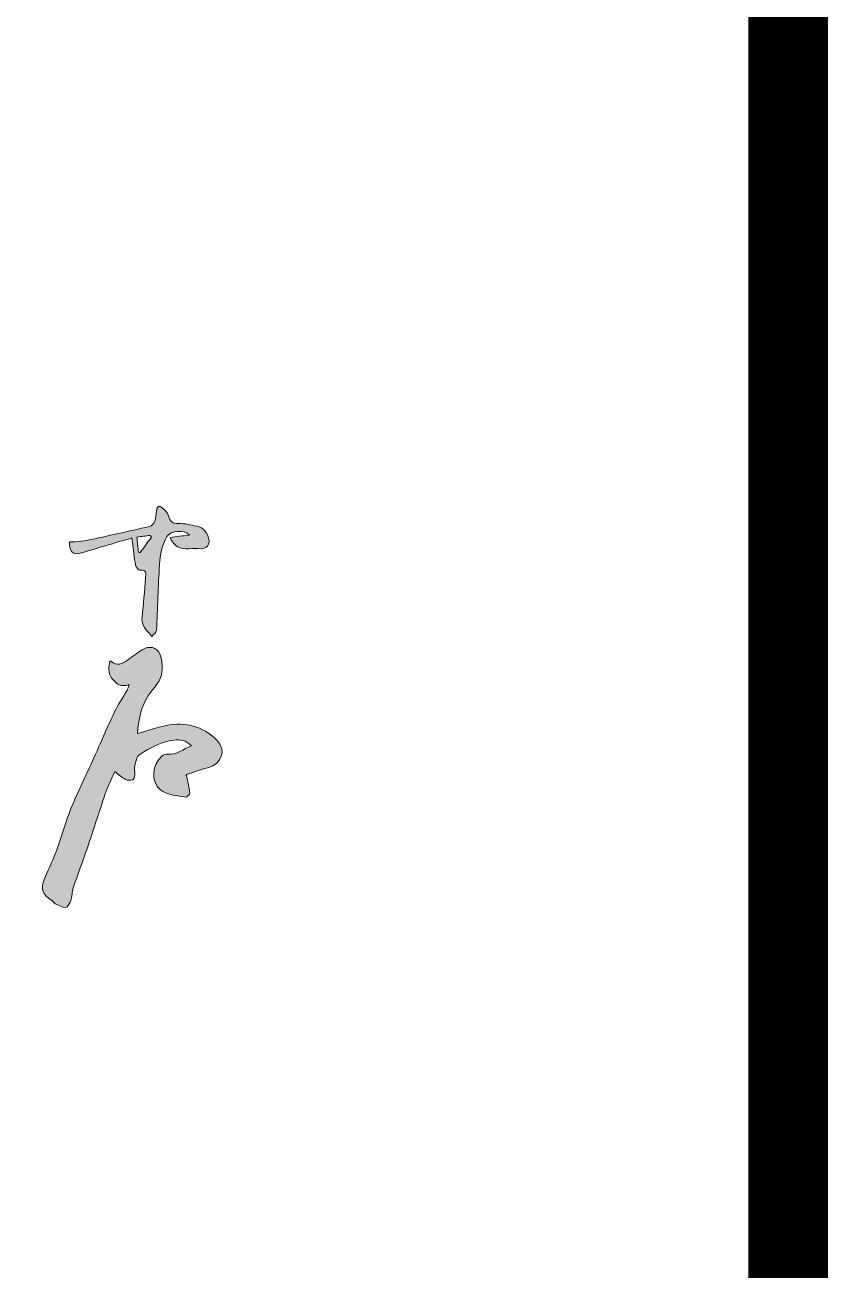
# Model space of a CAD drawing. Header units: inches. Extents: x -3272461 to -2504170, y 403793 to 1071042.
# Drawn here: x -2972361 to -2971352, y 892922 to 894485 of the extents above; entities that cross this region are included whole.
import ezdxf

# ---------------------------------------------------------------- set-up
doc = ezdxf.new("R2010")
doc.units = ezdxf.units.IN
doc.header["$LTSCALE"] = 1000
doc.header["$MEASUREMENT"] = 0
doc.layers.get('0').update_dxf_attribs({"lineweight": 18})
doc.layers.add('PUB_TITLE', color=153, linetype='Continuous', lineweight=18)

msp = doc.modelspace()

# ---------------------------------------------------------------- hatches: boundary and pattern name
h = msp.add_hatch(color=256)
edge = h.paths.add_edge_path(flags=0)
edge.add_spline(control_points=[(-2972145.2, 893855.7), (-2972152.7, 893857.3), (-2972160.5, 893859.2), (-2972168.1, 893859)], knot_values=[0, 0, 0, 0, 23.228579, 23.228579, 23.228579, 23.228579], weights=[1, 1, 1, 1], degree=3, periodic=0)
edge.add_spline(control_points=[(-2972168.1, 893859), (-2972175.7, 893858.9), (-2972178.9, 893861.3), (-2972180.8, 893868.5)], knot_values=[0, 0, 0, 0, 17.65146, 17.65146, 17.65146, 17.65146], weights=[1, 1, 1, 1], degree=3, periodic=0)
edge.add_spline(control_points=[(-2972180.8, 893868.5), (-2972181.8, 893872.5), (-2972185.2, 893876.2), (-2972188.5, 893878.9)], knot_values=[0, 0, 0, 0, 13.101013, 13.101013, 13.101013, 13.101013], weights=[1, 1, 1, 1], degree=3, periodic=0)
edge.add_spline(control_points=[(-2972188.5, 893878.9), (-2972192.5, 893882.2), (-2972195.3, 893880.3), (-2972195.8, 893875.2)], knot_values=[0, 0, 0, 0, 11.244124, 11.244124, 11.244124, 11.244124], weights=[1, 1, 1, 1], degree=3, periodic=0)
edge.add_spline(control_points=[(-2972195.8, 893875.2), (-2972196.3, 893870.5), (-2972196.6, 893865.7), (-2972198.2, 893861.3)], knot_values=[0, 0, 0, 0, 14.064889, 14.064889, 14.064889, 14.064889], weights=[1, 1, 1, 1], degree=3, periodic=0)
edge.add_spline(control_points=[(-2972198.2, 893861.3), (-2972199.1, 893858.8), (-2972202.1, 893855.9), (-2972204.6, 893855.3)], knot_values=[0, 0, 0, 0, 9.123363, 9.123363, 9.123363, 9.123363], weights=[1, 1, 1, 1], degree=3, periodic=0)
edge.add_spline(control_points=[(-2972204.6, 893855.3), (-2972230.8, 893849.2), (-2972257, 893843.4), (-2972283.2, 893837.8)], knot_values=[0, 0, 0, 0, 80.513687, 80.513687, 80.513687, 80.513687], weights=[1, 1, 1, 1], degree=3, periodic=0)
edge.add_spline(control_points=[(-2972283.2, 893837.8), (-2972288, 893836.8), (-2972293, 893836.6), (-2972297.9, 893836.2)], knot_values=[0, 0, 0, 0, 14.755982, 14.755982, 14.755982, 14.755982], weights=[1, 1, 1, 1], degree=3, periodic=0)
edge.add_spline(control_points=[(-2972297.9, 893836.2), (-2972300.2, 893836), (-2972302.6, 893836.2), (-2972304.9, 893836.2)], knot_values=[0, 0, 0, 0, 7.023198, 7.023198, 7.023198, 7.023198], weights=[1, 1, 1, 1], degree=3, periodic=0)
edge.add_spline(control_points=[(-2972304.9, 893836.2), (-2972304.8, 893833.2), (-2972305.3, 893830.1), (-2972304.4, 893827.5)], knot_values=[0, 0, 0, 0, 8.709023, 8.709023, 8.709023, 8.709023], weights=[1, 1, 1, 1], degree=3, periodic=0)
edge.add_spline(control_points=[(-2972304.4, 893827.5), (-2972302.4, 893821.4), (-2972297.4, 893820.2), (-2972291.8, 893821.7)], knot_values=[0, 0, 0, 0, 15.641995, 15.641995, 15.641995, 15.641995], weights=[1, 1, 1, 1], degree=3, periodic=0)
edge.add_spline(control_points=[(-2972291.8, 893821.7), (-2972278.2, 893825.6), (-2972264.7, 893829.7), (-2972251.2, 893833.7)], knot_values=[0, 0, 0, 0, 42.364025, 42.364025, 42.364025, 42.364025], weights=[1, 1, 1, 1], degree=3, periodic=0)
edge.add_spline(control_points=[(-2972251.2, 893833.7), (-2972243.2, 893836.1), (-2972235.2, 893838.4), (-2972226.7, 893840.9)], knot_values=[0, 0, 0, 0, 25.468764, 25.468764, 25.468764, 25.468764], weights=[1, 1, 1, 1], degree=3, periodic=0)
edge.add_spline(control_points=[(-2972226.7, 893840.9), (-2972226.4, 893838.2), (-2972226.3, 893837.1), (-2972226.1, 893835.9)], knot_values=[0, 0, 0, 0, 5.013024, 5.013024, 5.013024, 5.013024], weights=[1, 1, 1, 1], degree=3, periodic=0)
edge.add_spline(control_points=[(-2972226.1, 893835.9), (-2972224.8, 893826.2), (-2972223.8, 893816.4), (-2972222, 893806.7)], knot_values=[0, 0, 0, 0, 29.505613, 29.505613, 29.505613, 29.505613], weights=[1, 1, 1, 1], degree=3, periodic=0)
edge.add_spline(control_points=[(-2972222, 893806.7), (-2972221.6, 893804.2), (-2972218.3, 893800.3), (-2972216.6, 893800.5)], knot_values=[0, 0, 0, 0, 8.671443, 8.671443, 8.671443, 8.671443], weights=[1, 1, 1, 1], degree=3, periodic=0)
edge.add_spline(control_points=[(-2972216.6, 893800.5), (-2972207.8, 893801.2), (-2972209.1, 893795.9), (-2972209.6, 893790.5)], knot_values=[0, 0, 0, 0, 15.383656, 15.383656, 15.383656, 15.383656], weights=[1, 1, 1, 1], degree=3, periodic=0)
edge.add_spline(control_points=[(-2972209.6, 893790.5), (-2972211, 893774.1), (-2972211.9, 893757.7), (-2972213.9, 893741.4)], knot_values=[0, 0, 0, 0, 49.368643, 49.368643, 49.368643, 49.368643], weights=[1, 1, 1, 1], degree=3, periodic=0)
edge.add_spline(control_points=[(-2972213.9, 893741.4), (-2972215.1, 893731.2), (-2972208.8, 893725.5), (-2972201.7, 893717.4)], knot_values=[0, 0, 0, 0, 27.910258, 27.910258, 27.910258, 27.910258], weights=[1, 1, 1, 1], degree=3, periodic=0)
edge.add_spline(control_points=[(-2972201.7, 893717.4), (-2972199.4, 893720.1), (-2972195.9, 893722.3), (-2972195.8, 893724.7)], knot_values=[0, 0, 0, 0, 9.507323, 9.507323, 9.507323, 9.507323], weights=[1, 1, 1, 1], degree=3, periodic=0)
edge.add_spline(control_points=[(-2972195.8, 893724.7), (-2972194.3, 893752.3), (-2972193.9, 893780.1), (-2972191.9, 893807.8)], knot_values=[0, 0, 0, 0, 83.270981, 83.270981, 83.270981, 83.270981], weights=[1, 1, 1, 1], degree=3, periodic=0)
edge.add_spline(control_points=[(-2972191.9, 893807.8), (-2972191.1, 893819.8), (-2972189.2, 893832), (-2972182.6, 893842.7)], knot_values=[0, 0, 0, 0, 36.505528, 36.505528, 36.505528, 36.505528], weights=[1, 1, 1, 1], degree=3, periodic=0)
edge.add_spline(control_points=[(-2972182.6, 893842.7), (-2972178, 893850.1), (-2972161.7, 893852), (-2972154.3, 893844.5)], knot_values=[0, 0, 0, 0, 31.503233, 31.503233, 31.503233, 31.503233], weights=[1, 1, 1, 1], degree=3, periodic=0)
edge.add_spline(control_points=[(-2972154.3, 893844.5), (-2972162.9, 893843.5), (-2972170.8, 893842.5), (-2972178.8, 893841.4)], knot_values=[0, 0, 0, 0, 24.72, 24.72, 24.72, 24.72], weights=[1, 1, 1, 1], degree=3, periodic=0)
edge.add_spline(control_points=[(-2972178.8, 893841.4), (-2972173.9, 893830.4), (-2972166, 893826.5), (-2972155.1, 893827.3)], knot_values=[0, 0, 0, 0, 29.836327, 29.836327, 29.836327, 29.836327], weights=[1, 1, 1, 1], degree=3, periodic=0)
edge.add_spline(control_points=[(-2972155.1, 893827.3), (-2972149.9, 893827.8), (-2972144.7, 893827.4), (-2972139.5, 893827.4)], knot_values=[0, 0, 0, 0, 15.530593, 15.530593, 15.530593, 15.530593], weights=[1, 1, 1, 1], degree=3, periodic=0)
edge.add_spline(control_points=[(-2972139.5, 893827.4), (-2972133, 893827.4), (-2972128.8, 893832.4), (-2972130, 893839)], knot_values=[0, 0, 0, 0, 17.369953, 17.369953, 17.369953, 17.369953], weights=[1, 1, 1, 1], degree=3, periodic=0)
edge.add_spline(control_points=[(-2972130, 893839), (-2972131.7, 893847.6), (-2972136.4, 893853.7), (-2972145.2, 893855.7)], knot_values=[0, 0, 0, 0, 24.075738, 24.075738, 24.075738, 24.075738], weights=[1, 1, 1, 1], degree=3, periodic=0)
edge = h.paths.add_edge_path(flags=0)
edge.add_spline(control_points=[(-2972203.8, 893844), (-2972203.2, 893843.3), (-2972202.7, 893842.7), (-2972202.1, 893842)], knot_values=[0, 0, 0, 0, 2.616373, 2.616373, 2.616373, 2.616373], weights=[1, 1, 1, 1], degree=3, periodic=0)
edge.add_spline(control_points=[(-2972202.1, 893842), (-2972206.8, 893835.5), (-2972211.5, 893829), (-2972216.2, 893822.5)], knot_values=[0, 0, 0, 0, 24.067197, 24.067197, 24.067197, 24.067197], weights=[1, 1, 1, 1], degree=3, periodic=0)
edge.add_spline(control_points=[(-2972216.2, 893822.5), (-2972217, 893822.7), (-2972217.7, 893822.9), (-2972218.5, 893823.1)], knot_values=[0, 0, 0, 0, 2.345563, 2.345563, 2.345563, 2.345563], weights=[1, 1, 1, 1], degree=3, periodic=0)
edge.add_spline(control_points=[(-2972218.5, 893823.1), (-2972219.1, 893829.2), (-2972219.8, 893835.2), (-2972220.5, 893842)], knot_values=[0, 0, 0, 0, 18.98931, 18.98931, 18.98931, 18.98931], weights=[1, 1, 1, 1], degree=3, periodic=0)
edge.add_spline(control_points=[(-2972220.5, 893842), (-2972214.6, 893842.7), (-2972209.2, 893843.4), (-2972203.8, 893844)], knot_values=[0, 0, 0, 0, 16.849697, 16.849697, 16.849697, 16.849697], weights=[1, 1, 1, 1], degree=3, periodic=0)
edge = h.paths.add_edge_path(flags=0)
edge.add_spline(control_points=[(-2972219.6, 893595.4), (-2972218.5, 893612.6), (-2972215.2, 893628.9), (-2972205.8, 893643.4)], knot_values=[0, 0, 0, 0, 50.529743, 50.529743, 50.529743, 50.529743], weights=[1, 1, 1, 1], degree=3, periodic=0)
edge.add_spline(control_points=[(-2972205.8, 893643.4), (-2972199.6, 893653), (-2972189.9, 893660.8), (-2972188.9, 893672.9)], knot_values=[0, 0, 0, 0, 34.459165, 34.459165, 34.459165, 34.459165], weights=[1, 1, 1, 1], degree=3, periodic=0)
edge.add_spline(control_points=[(-2972188.9, 893672.9), (-2972188.3, 893680.3), (-2972188.7, 893688.6), (-2972191.5, 893695.3)], knot_values=[0, 0, 0, 0, 22.744033, 22.744033, 22.744033, 22.744033], weights=[1, 1, 1, 1], degree=3, periodic=0)
edge.add_spline(control_points=[(-2972191.5, 893695.3), (-2972195.2, 893704.1), (-2972205.6, 893705.8), (-2972213.7, 893700.6)], knot_values=[0, 0, 0, 0, 26.180628, 26.180628, 26.180628, 26.180628], weights=[1, 1, 1, 1], degree=3, periodic=0)
edge.add_spline(control_points=[(-2972213.7, 893700.6), (-2972219.9, 893696.4), (-2972226.1, 893692), (-2972232.2, 893687.6)], knot_values=[0, 0, 0, 0, 22.604998, 22.604998, 22.604998, 22.604998], weights=[1, 1, 1, 1], degree=3, periodic=0)
edge.add_spline(control_points=[(-2972232.2, 893687.6), (-2972238.8, 893682.8), (-2972245.4, 893679.4), (-2972252.8, 893686.2)], knot_values=[0, 0, 0, 0, 22.94182, 22.94182, 22.94182, 22.94182], weights=[1, 1, 1, 1], degree=3, periodic=0)
edge.add_spline(control_points=[(-2972252.8, 893686.2), (-2972253, 893686.4), (-2972253.7, 893686.1), (-2972254.2, 893686.1)], knot_values=[0, 0, 0, 0, 1.412519, 1.412519, 1.412519, 1.412519], weights=[1, 1, 1, 1], degree=3, periodic=0)
edge.add_spline(control_points=[(-2972254.2, 893686.1), (-2972255.3, 893678.7), (-2972257.7, 893672), (-2972251.7, 893664.4)], knot_values=[0, 0, 0, 0, 22.734897, 22.734897, 22.734897, 22.734897], weights=[1, 1, 1, 1], degree=3, periodic=0)
edge.add_spline(control_points=[(-2972251.7, 893664.4), (-2972246, 893657.2), (-2972240.7, 893653.3), (-2972230, 893656.9)], knot_values=[0, 0, 0, 0, 25.043111, 25.043111, 25.043111, 25.043111], weights=[1, 1, 1, 1], degree=3, periodic=0)
edge.add_spline(control_points=[(-2972230, 893656.9), (-2972231.4, 893653.2), (-2972231.8, 893651.4), (-2972232.7, 893649.8)], knot_values=[0, 0, 0, 0, 7.629497, 7.629497, 7.629497, 7.629497], weights=[1, 1, 1, 1], degree=3, periodic=0)
edge.add_spline(control_points=[(-2972232.7, 893649.8), (-2972238.1, 893640.5), (-2972244.3, 893631.6), (-2972248.8, 893622)], knot_values=[0, 0, 0, 0, 32.149848, 32.149848, 32.149848, 32.149848], weights=[1, 1, 1, 1], degree=3, periodic=0)
edge.add_spline(control_points=[(-2972248.8, 893622), (-2972259.7, 893598.8), (-2972269.7, 893575.2), (-2972280.2, 893551.9)], knot_values=[0, 0, 0, 0, 76.845728, 76.845728, 76.845728, 76.845728], weights=[1, 1, 1, 1], degree=3, periodic=0)
edge.add_spline(control_points=[(-2972280.2, 893551.9), (-2972287.8, 893534.9), (-2972296.3, 893518.3), (-2972303.2, 893501.1)], knot_values=[0, 0, 0, 0, 55.706405, 55.706405, 55.706405, 55.706405], weights=[1, 1, 1, 1], degree=3, periodic=0)
edge.add_spline(control_points=[(-2972303.2, 893501.1), (-2972309.8, 893484.6), (-2972314.6, 893467.2), (-2972320.7, 893450.5)], knot_values=[0, 0, 0, 0, 53.563761, 53.563761, 53.563761, 53.563761], weights=[1, 1, 1, 1], degree=3, periodic=0)
edge.add_spline(control_points=[(-2972320.7, 893450.5), (-2972325.2, 893438.4), (-2972330.6, 893426.7), (-2972335.7, 893414.9)], knot_values=[0, 0, 0, 0, 38.618856, 38.618856, 38.618856, 38.618856], weights=[1, 1, 1, 1], degree=3, periodic=0)
edge.add_spline(control_points=[(-2972335.7, 893414.9), (-2972342, 893400.2), (-2972340, 893393.6), (-2972326.4, 893385.2)], knot_values=[0, 0, 0, 0, 35.549612, 35.549612, 35.549612, 35.549612], weights=[1, 1, 1, 1], degree=3, periodic=0)
edge.add_spline(control_points=[(-2972326.4, 893385.2), (-2972325.1, 893384.4), (-2972324.5, 893382.4), (-2972323.1, 893381.8)], knot_values=[0, 0, 0, 0, 4.749375, 4.749375, 4.749375, 4.749375], weights=[1, 1, 1, 1], degree=3, periodic=0)
edge.add_spline(control_points=[(-2972323.1, 893381.8), (-2972318.8, 893379.9), (-2972314.3, 893377.1), (-2972309.9, 893377.2)], knot_values=[0, 0, 0, 0, 14.205697, 14.205697, 14.205697, 14.205697], weights=[1, 1, 1, 1], degree=3, periodic=0)
edge.add_spline(control_points=[(-2972309.9, 893377.2), (-2972307.6, 893377.2), (-2972304.6, 893382.4), (-2972303.4, 893385.8)], knot_values=[0, 0, 0, 0, 11.147914, 11.147914, 11.147914, 11.147914], weights=[1, 1, 1, 1], degree=3, periodic=0)
edge.add_spline(control_points=[(-2972303.4, 893385.8), (-2972301.7, 893390.8), (-2972302, 893396.6), (-2972300.4, 893401.6)], knot_values=[0, 0, 0, 0, 16.083202, 16.083202, 16.083202, 16.083202], weights=[1, 1, 1, 1], degree=3, periodic=0)
edge.add_spline(control_points=[(-2972300.4, 893401.6), (-2972294.7, 893418.4), (-2972288.3, 893435.1), (-2972282.6, 893451.9)], knot_values=[0, 0, 0, 0, 53.399082, 53.399082, 53.399082, 53.399082], weights=[1, 1, 1, 1], degree=3, periodic=0)
edge.add_spline(control_points=[(-2972282.6, 893451.9), (-2972274.9, 893474.4), (-2972267.9, 893497.1), (-2972260.2, 893519.6)], knot_values=[0, 0, 0, 0, 71.277374, 71.277374, 71.277374, 71.277374], weights=[1, 1, 1, 1], degree=3, periodic=0)
edge.add_spline(control_points=[(-2972260.2, 893519.6), (-2972256.9, 893529), (-2972252.5, 893538), (-2972248.3, 893547.8)], knot_values=[0, 0, 0, 0, 30.637247, 30.637247, 30.637247, 30.637247], weights=[1, 1, 1, 1], degree=3, periodic=0)
edge.add_spline(control_points=[(-2972248.3, 893547.8), (-2972243.2, 893544), (-2972239.3, 893540.3), (-2972234.7, 893537.8)], knot_values=[0, 0, 0, 0, 16.840469, 16.840469, 16.840469, 16.840469], weights=[1, 1, 1, 1], degree=3, periodic=0)
edge.add_spline(control_points=[(-2972234.7, 893537.8), (-2972232.3, 893536.5), (-2972228.6, 893536.3), (-2972225.9, 893537.1)], knot_values=[0, 0, 0, 0, 9.098755, 9.098755, 9.098755, 9.098755], weights=[1, 1, 1, 1], degree=3, periodic=0)
edge.add_spline(control_points=[(-2972225.9, 893537.1), (-2972224.4, 893537.5), (-2972223.3, 893541.1), (-2972223.1, 893543.3)], knot_values=[0, 0, 0, 0, 6.979167, 6.979167, 6.979167, 6.979167], weights=[1, 1, 1, 1], degree=3, periodic=0)
edge.add_spline(control_points=[(-2972223.1, 893543.3), (-2972222.7, 893547.2), (-2972224, 893551.5), (-2972223, 893555.2)], knot_values=[0, 0, 0, 0, 11.970507, 11.970507, 11.970507, 11.970507], weights=[1, 1, 1, 1], degree=3, periodic=0)
edge.add_spline(control_points=[(-2972223, 893555.2), (-2972221.8, 893560.2), (-2972220.4, 893567), (-2972216.8, 893569.2)], knot_values=[0, 0, 0, 0, 15.697021, 15.697021, 15.697021, 15.697021], weights=[1, 1, 1, 1], degree=3, periodic=0)
edge.add_spline(control_points=[(-2972216.8, 893569.2), (-2972203.7, 893577.5), (-2972189.9, 893585), (-2972174.1, 893587.1)], knot_values=[0, 0, 0, 0, 46.635345, 46.635345, 46.635345, 46.635345], weights=[1, 1, 1, 1], degree=3, periodic=0)
edge.add_spline(control_points=[(-2972174.1, 893587.1), (-2972166.3, 893588.2), (-2972158.8, 893587.1), (-2972152, 893580.1)], knot_values=[0, 0, 0, 0, 24.198896, 24.198896, 24.198896, 24.198896], weights=[1, 1, 1, 1], degree=3, periodic=0)
edge.add_spline(control_points=[(-2972152, 893580.1), (-2972162.3, 893575.8), (-2972170.2, 893568.3), (-2972181.8, 893569.5)], knot_values=[0, 0, 0, 0, 32.186328, 32.186328, 32.186328, 32.186328], weights=[1, 1, 1, 1], degree=3, periodic=0)
edge.add_spline(control_points=[(-2972181.8, 893569.5), (-2972184.1, 893569.8), (-2972187.2, 893568.6), (-2972189, 893567.1)], knot_values=[0, 0, 0, 0, 7.757927, 7.757927, 7.757927, 7.757927], weights=[1, 1, 1, 1], degree=3, periodic=0)
edge.add_spline(control_points=[(-2972189, 893567.1), (-2972200.8, 893556.6), (-2972203.7, 893535.2), (-2972190.6, 893524.7)], knot_values=[0, 0, 0, 0, 47.872249, 47.872249, 47.872249, 47.872249], weights=[1, 1, 1, 1], degree=3, periodic=0)
edge.add_spline(control_points=[(-2972190.6, 893524.7), (-2972181.3, 893517.3), (-2972169.9, 893517.9), (-2972159.3, 893515.5)], knot_values=[0, 0, 0, 0, 33.044323, 33.044323, 33.044323, 33.044323], weights=[1, 1, 1, 1], degree=3, periodic=0)
edge.add_spline(control_points=[(-2972159.3, 893515.5), (-2972157.9, 893515.1), (-2972153.7, 893519.2), (-2972153.9, 893520.9)], knot_values=[0, 0, 0, 0, 8.060861, 8.060861, 8.060861, 8.060861], weights=[1, 1, 1, 1], degree=3, periodic=0)
edge.add_spline(control_points=[(-2972153.9, 893520.9), (-2972154.6, 893528), (-2972156.6, 893535), (-2972158, 893542.1)], knot_values=[0, 0, 0, 0, 21.599665, 21.599665, 21.599665, 21.599665], weights=[1, 1, 1, 1], degree=3, periodic=0)
edge.add_spline(control_points=[(-2972158, 893542.1), (-2972159.1, 893542.7), (-2972158.1, 893543.8), (-2972156.9, 893544.2)], knot_values=[0, 0, 0, 0, 3.190862, 3.190862, 3.190862, 3.190862], weights=[1, 1, 1, 1], degree=3, periodic=0)
edge.add_spline(control_points=[(-2972156.9, 893544.2), (-2972148, 893547.3), (-2972139.2, 893550.7), (-2972130.1, 893552.9)], knot_values=[0, 0, 0, 0, 28.174514, 28.174514, 28.174514, 28.174514], weights=[1, 1, 1, 1], degree=3, periodic=0)
edge.add_spline(control_points=[(-2972130.1, 893552.9), (-2972115.4, 893556.6), (-2972106.6, 893574), (-2972120.1, 893587.2)], knot_values=[0, 0, 0, 0, 44.235065, 44.235065, 44.235065, 44.235065], weights=[1, 1, 1, 1], degree=3, periodic=0)
edge.add_spline(control_points=[(-2972120.1, 893587.2), (-2972138.2, 893604.9), (-2972159.6, 893610.2), (-2972183.7, 893605.4)], knot_values=[0, 0, 0, 0, 69.058836, 69.058836, 69.058836, 69.058836], weights=[1, 1, 1, 1], degree=3, periodic=0)
edge.add_spline(control_points=[(-2972183.7, 893605.4), (-2972195.5, 893603), (-2972207.1, 893599), (-2972219.6, 893595.4)], knot_values=[0, 0, 0, 0, 37.23019, 37.23019, 37.23019, 37.23019], weights=[1, 1, 1, 1], degree=3, periodic=0)

# ---------------------------------------------------------------- linework, layer by layer
for points in [[(-2972198.2, 893861.3), (-2972196.6, 893865.7), (-2972196.3, 893870.5), (-2972195.8, 893875.2)], [(-2972195.8, 893875.2), (-2972195.3, 893880.3), (-2972192.5, 893882.2), (-2972188.5, 893878.9)], [(-2972188.5, 893878.9), (-2972185.2, 893876.2), (-2972181.8, 893872.5), (-2972180.8, 893868.5)], [(-2972204.6, 893855.3), (-2972202.1, 893855.9), (-2972199.1, 893858.8), (-2972198.2, 893861.3)], [(-2972180.8, 893868.5), (-2972178.9, 893861.3), (-2972175.7, 893858.9), (-2972168.1, 893859)], [(-2972168.1, 893859), (-2972160.5, 893859.2), (-2972152.7, 893857.3), (-2972145.2, 893855.7)], [(-2972283.2, 893837.8), (-2972257, 893843.4), (-2972230.8, 893849.2), (-2972204.6, 893855.3)], [(-2972203.8, 893844), (-2972209.2, 893843.4), (-2972214.6, 893842.7), (-2972220.5, 893842)], [(-2972220.5, 893842), (-2972219.8, 893835.2), (-2972219.1, 893829.2), (-2972218.5, 893823.1)], [(-2972216.2, 893822.5), (-2972211.5, 893829), (-2972206.8, 893835.5), (-2972202.1, 893842)], [(-2972202.1, 893842), (-2972202.7, 893842.7), (-2972203.2, 893843.3), (-2972203.8, 893844)], [(-2972182.6, 893842.7), (-2972189.2, 893832), (-2972191.1, 893819.8), (-2972191.9, 893807.8)], [(-2972154.3, 893844.5), (-2972161.7, 893852), (-2972178, 893850.1), (-2972182.6, 893842.7)], [(-2972178.8, 893841.4), (-2972170.8, 893842.5), (-2972162.9, 893843.5), (-2972154.3, 893844.5)], [(-2972155.1, 893827.3), (-2972166, 893826.5), (-2972173.9, 893830.4), (-2972178.8, 893841.4)], [(-2972145.2, 893855.7), (-2972136.4, 893853.7), (-2972131.7, 893847.6), (-2972130, 893839)], [(-2972304.4, 893827.5), (-2972305.3, 893830.1), (-2972304.8, 893833.2), (-2972304.9, 893836.2)], [(-2972304.9, 893836.2), (-2972302.6, 893836.2), (-2972300.2, 893836), (-2972297.9, 893836.2)], [(-2972291.8, 893821.7), (-2972297.4, 893820.2), (-2972302.4, 893821.4), (-2972304.4, 893827.5)], [(-2972297.9, 893836.2), (-2972293, 893836.6), (-2972288, 893836.8), (-2972283.2, 893837.8)], [(-2972251.2, 893833.7), (-2972264.7, 893829.7), (-2972278.2, 893825.6), (-2972291.8, 893821.7)], [(-2972226.7, 893840.9), (-2972235.2, 893838.4), (-2972243.2, 893836.1), (-2972251.2, 893833.7)], [(-2972226.1, 893835.9), (-2972226.3, 893837.1), (-2972226.4, 893838.2), (-2972226.7, 893840.9)], [(-2972222, 893806.7), (-2972223.8, 893816.4), (-2972224.8, 893826.2), (-2972226.1, 893835.9)], [(-2972139.5, 893827.4), (-2972144.7, 893827.4), (-2972149.9, 893827.8), (-2972155.1, 893827.3)], [(-2972130, 893839), (-2972128.8, 893832.4), (-2972133, 893827.4), (-2972139.5, 893827.4)], [(-2972218.5, 893823.1), (-2972217.7, 893822.9), (-2972217, 893822.7), (-2972216.2, 893822.5)], [(-2972216.6, 893800.5), (-2972218.3, 893800.3), (-2972221.6, 893804.2), (-2972222, 893806.7)], [(-2972209.6, 893790.5), (-2972209.1, 893795.9), (-2972207.8, 893801.2), (-2972216.6, 893800.5)], [(-2972191.9, 893807.8), (-2972193.9, 893780.1), (-2972194.3, 893752.3), (-2972195.8, 893724.7)], [(-2972213.9, 893741.4), (-2972211.9, 893757.7), (-2972211, 893774.1), (-2972209.6, 893790.5)], [(-2972201.7, 893717.4), (-2972208.8, 893725.5), (-2972215.1, 893731.2), (-2972213.9, 893741.4)], [(-2972195.8, 893724.7), (-2972195.9, 893722.3), (-2972199.4, 893720.1), (-2972201.7, 893717.4)], [(-2972232.2, 893687.6), (-2972226.1, 893692), (-2972219.9, 893696.4), (-2972213.7, 893700.6)], [(-2972213.7, 893700.6), (-2972205.6, 893705.8), (-2972195.2, 893704.1), (-2972191.5, 893695.3)], [(-2972251.7, 893664.4), (-2972257.7, 893672), (-2972255.3, 893678.7), (-2972254.2, 893686.1)], [(-2972254.2, 893686.1), (-2972253.7, 893686.1), (-2972253, 893686.4), (-2972252.8, 893686.2)], [(-2972252.8, 893686.2), (-2972245.4, 893679.4), (-2972238.8, 893682.8), (-2972232.2, 893687.6)], [(-2972191.5, 893695.3), (-2972188.7, 893688.6), (-2972188.3, 893680.3), (-2972188.9, 893672.9)], [(-2972188.9, 893672.9), (-2972189.9, 893660.8), (-2972199.6, 893653), (-2972205.8, 893643.4)], [(-2972230, 893656.9), (-2972240.7, 893653.3), (-2972246, 893657.2), (-2972251.7, 893664.4)], [(-2972232.7, 893649.8), (-2972231.8, 893651.4), (-2972231.4, 893653.2), (-2972230, 893656.9)], [(-2972248.8, 893622), (-2972244.3, 893631.6), (-2972238.1, 893640.5), (-2972232.7, 893649.8)], [(-2972205.8, 893643.4), (-2972215.2, 893628.9), (-2972218.5, 893612.6), (-2972219.6, 893595.4)], [(-2972280.2, 893551.9), (-2972269.7, 893575.2), (-2972259.7, 893598.8), (-2972248.8, 893622)], [(-2972183.7, 893605.4), (-2972159.6, 893610.2), (-2972138.2, 893604.9), (-2972120.1, 893587.2)], [(-2972219.6, 893595.4), (-2972207.1, 893599), (-2972195.5, 893603), (-2972183.7, 893605.4)], [(-2972174.1, 893587.1), (-2972189.9, 893585), (-2972203.7, 893577.5), (-2972216.8, 893569.2)], [(-2972181.8, 893569.5), (-2972170.2, 893568.3), (-2972162.3, 893575.8), (-2972152, 893580.1)], [(-2972152, 893580.1), (-2972158.8, 893587.1), (-2972166.3, 893588.2), (-2972174.1, 893587.1)], [(-2972120.1, 893587.2), (-2972106.6, 893574), (-2972115.4, 893556.6), (-2972130.1, 893552.9)], [(-2972216.8, 893569.2), (-2972220.4, 893567), (-2972221.8, 893560.2), (-2972223, 893555.2)], [(-2972190.6, 893524.7), (-2972203.7, 893535.2), (-2972200.8, 893556.6), (-2972189, 893567.1)], [(-2972189, 893567.1), (-2972187.2, 893568.6), (-2972184.1, 893569.8), (-2972181.8, 893569.5)], [(-2972303.2, 893501.1), (-2972296.3, 893518.3), (-2972287.8, 893534.9), (-2972280.2, 893551.9)], [(-2972248.3, 893547.8), (-2972252.5, 893538), (-2972256.9, 893529), (-2972260.2, 893519.6)], [(-2972234.7, 893537.8), (-2972239.3, 893540.3), (-2972243.2, 893544), (-2972248.3, 893547.8)], [(-2972223, 893555.2), (-2972224, 893551.5), (-2972222.7, 893547.2), (-2972223.1, 893543.3)], [(-2972156.9, 893544.2), (-2972158.1, 893543.8), (-2972159.1, 893542.7), (-2972158, 893542.1)], [(-2972130.1, 893552.9), (-2972139.2, 893550.7), (-2972148, 893547.3), (-2972156.9, 893544.2)], [(-2972225.9, 893537.1), (-2972228.6, 893536.3), (-2972232.3, 893536.5), (-2972234.7, 893537.8)], [(-2972223.1, 893543.3), (-2972223.3, 893541.1), (-2972224.4, 893537.5), (-2972225.9, 893537.1)], [(-2972158, 893542.1), (-2972156.6, 893535), (-2972154.6, 893528), (-2972153.9, 893520.9)], [(-2972260.2, 893519.6), (-2972267.9, 893497.1), (-2972274.9, 893474.4), (-2972282.6, 893451.9)], [(-2972159.3, 893515.5), (-2972169.9, 893517.9), (-2972181.3, 893517.3), (-2972190.6, 893524.7)], [(-2972153.9, 893520.9), (-2972153.7, 893519.2), (-2972157.9, 893515.1), (-2972159.3, 893515.5)], [(-2972320.7, 893450.5), (-2972314.6, 893467.2), (-2972309.8, 893484.6), (-2972303.2, 893501.1)], [(-2972335.7, 893414.9), (-2972330.6, 893426.7), (-2972325.2, 893438.4), (-2972320.7, 893450.5)], [(-2972282.6, 893451.9), (-2972288.3, 893435.1), (-2972294.7, 893418.4), (-2972300.4, 893401.6)], [(-2972326.4, 893385.2), (-2972340, 893393.6), (-2972342, 893400.2), (-2972335.7, 893414.9)], [(-2972300.4, 893401.6), (-2972302, 893396.6), (-2972301.7, 893390.8), (-2972303.4, 893385.8)], [(-2972323.1, 893381.8), (-2972324.5, 893382.4), (-2972325.1, 893384.4), (-2972326.4, 893385.2)], [(-2972309.9, 893377.2), (-2972314.3, 893377.1), (-2972318.8, 893379.9), (-2972323.1, 893381.8)], [(-2972303.4, 893385.8), (-2972304.6, 893382.4), (-2972307.6, 893377.2), (-2972309.9, 893377.2)]]:
    msp.add_open_spline(points, degree=3)
at = {"layer": 'PUB_TITLE'}
msp.add_lwpolyline([(-2971402.2, 858130.6, 100, 100, 0), (-2971402.2, 898130.6, 100, 100, 0), (-3027302.2, 898130.6, 100, 100, 0), (-3027302.2, 858130.6, 100, 100, 0)], format="xyseb", close=True, dxfattribs=at)

doc.saveas('drawing.dxf')
